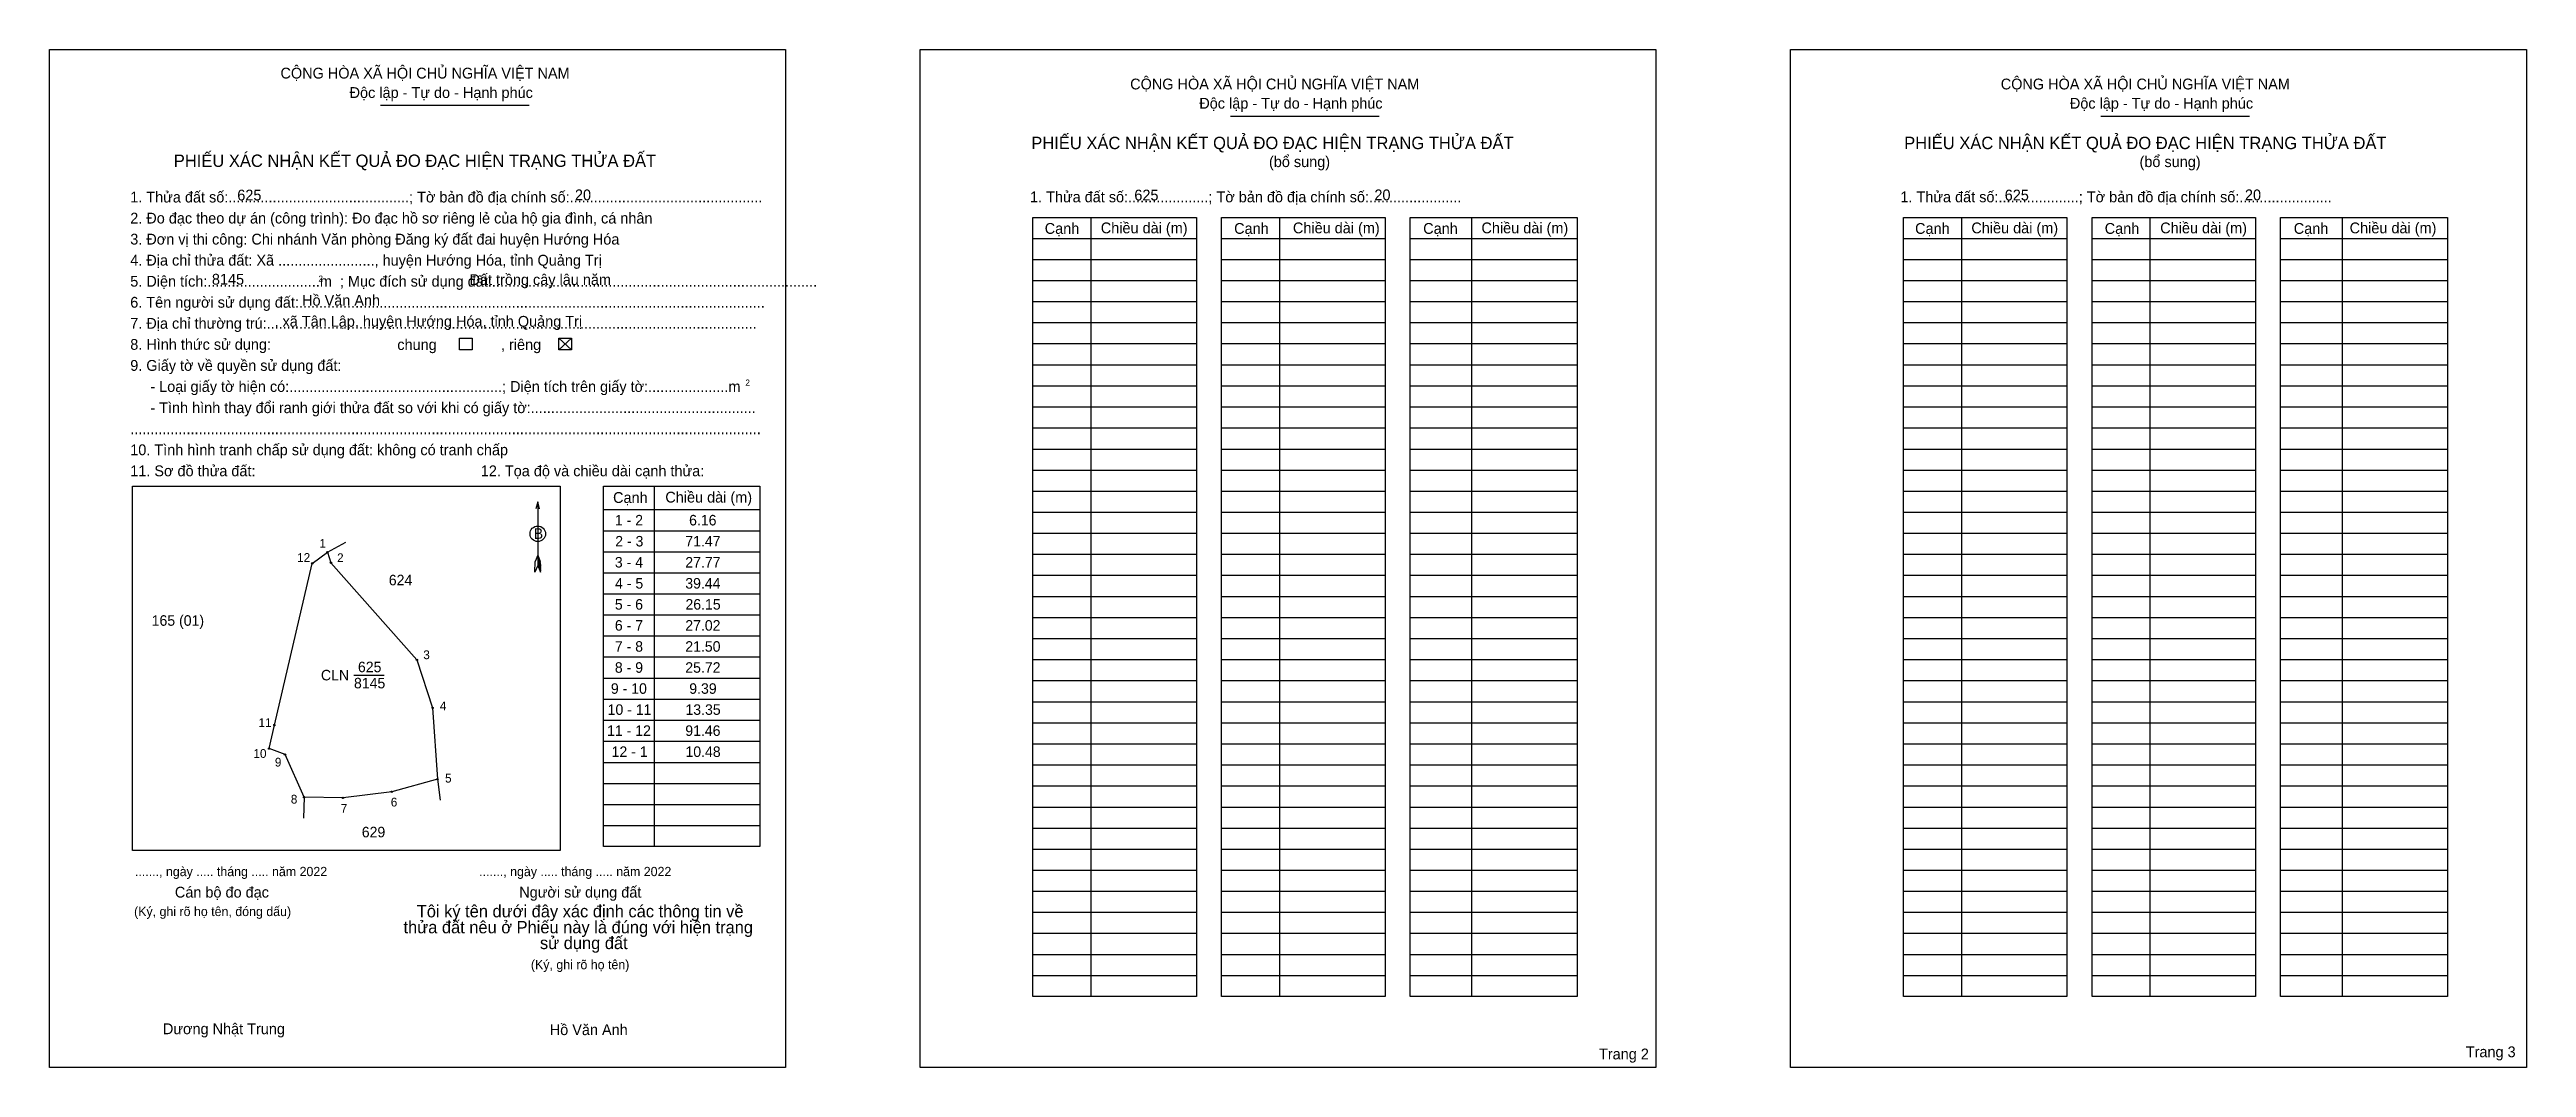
# Model space of a CAD drawing. Extents: x 545651 to 547016, y 1834630 to 1835191.
import ezdxf

# ---------------------------------------------------------------- set-up
doc = ezdxf.new("R2010")
doc.units = 0
for name, color, linetype in [('Level 1', 7, 'Continuous'), ('Level 10', 7, 'Continuous'), ('Level 11', 7, 'Continuous'), ('Level 13', 7, 'Continuous'), ('Level 2', 7, 'Continuous'), ('Level 27', 7, 'Continuous'), ('Level 36', 7, 'Continuous'), ('Level 48', 7, 'Continuous'), ('Level 50', 7, 'Continuous'), ('Level 52', 7, 'Continuous'), ('Level 55', 7, 'Continuous'), ('Level 6', 7, 'Continuous'), ('Level 9', 7, 'Continuous')]:
    doc.layers.add(name, color=color, linetype=linetype)

msp = doc.modelspace()

# ---------------------------------------------------------------- linework, layer by layer
at = {"layer": 'Level 1'}
for p, q in [((545651.2, 1835190.8), (545651.2, 1835190.8)), ((546131, 1835190.8), (546131, 1835190.8)), ((545833.6, 1835160.1), (545915.6, 1835160.1)), ((546302, 1835154.1), (546384, 1835154.1)), ((546781.7, 1835154.1), (546863.7, 1835154.1)), ((546193.2, 1835086.7), (546283.4, 1835086.7)), ((546225.2, 1835098.3), (546225.2, 1834668.8)), ((546297.2, 1835086.7), (546387.3, 1835086.7)), ((546329.1, 1835098.3), (546329.1, 1834668.8)), ((546401.1, 1835086.7), (546493.2, 1835086.7)), ((546434.9, 1835098.3), (546434.9, 1834668.8)), ((546673, 1835086.7), (546763.1, 1835086.7)), ((546704.9, 1835098.3), (546704.9, 1834668.8)), ((546776.9, 1835086.7), (546867.1, 1835086.7)), ((546808.8, 1835098.3), (546808.8, 1834668.8)), ((546880.8, 1835086.7), (546972.9, 1835086.7)), ((546914.7, 1835098.3), (546914.7, 1834668.8)), ((546193.2, 1835075.1), (546283.4, 1835075.1)), ((546297.2, 1835075.1), (546387.3, 1835075.1)), ((546401.1, 1835075.1), (546493.2, 1835075.1)), ((546673, 1835075.1), (546763.1, 1835075.1)), ((546776.9, 1835075.1), (546867.1, 1835075.1)), ((546880.8, 1835075.1), (546972.9, 1835075.1)), ((546193.2, 1835063.5), (546283.4, 1835063.5)), ((546297.2, 1835063.5), (546387.3, 1835063.5)), ((546401.1, 1835063.5), (546493.2, 1835063.5)), ((546673, 1835063.5), (546763.1, 1835063.5)), ((546776.9, 1835063.5), (546867.1, 1835063.5)), ((546880.8, 1835063.5), (546972.9, 1835063.5)), ((546193.2, 1835051.9), (546283.4, 1835051.9)), ((546297.2, 1835051.9), (546387.3, 1835051.9)), ((546401.1, 1835051.9), (546493.2, 1835051.9)), ((546673, 1835051.9), (546763.1, 1835051.9)), ((546776.9, 1835051.9), (546867.1, 1835051.9)), ((546880.8, 1835051.9), (546972.9, 1835051.9)), ((545931.9, 1835031.7), (545938.9, 1835025.2)), ((545931.9, 1835025.2), (545938.9, 1835031.7)), ((546193.2, 1835040.3), (546283.4, 1835040.3)), ((546297.2, 1835040.3), (546387.3, 1835040.3)), ((546401.1, 1835040.3), (546493.2, 1835040.3)), ((546673, 1835040.3), (546763.1, 1835040.3)), ((546776.9, 1835040.3), (546867.1, 1835040.3)), ((546880.8, 1835040.3), (546972.9, 1835040.3)), ((546193.2, 1835028.7), (546283.4, 1835028.7)), ((546297.2, 1835028.7), (546387.3, 1835028.7)), ((546401.1, 1835028.7), (546493.2, 1835028.7)), ((546673, 1835028.7), (546763.1, 1835028.7)), ((546776.9, 1835028.7), (546867.1, 1835028.7)), ((546880.8, 1835028.7), (546972.9, 1835028.7)), ((546193.2, 1835017.1), (546283.4, 1835017.1)), ((546193.2, 1835005.5), (546283.4, 1835005.5)), ((546297.2, 1835017.1), (546387.3, 1835017.1)), ((546297.2, 1835005.5), (546387.3, 1835005.5)), ((546401.1, 1835017.1), (546493.2, 1835017.1)), ((546401.1, 1835005.5), (546493.2, 1835005.5)), ((546673, 1835017.1), (546763.1, 1835017.1)), ((546673, 1835005.5), (546763.1, 1835005.5)), ((546776.9, 1835017.1), (546867.1, 1835017.1)), ((546776.9, 1835005.5), (546867.1, 1835005.5)), ((546880.8, 1835017.1), (546972.9, 1835017.1)), ((546880.8, 1835005.5), (546972.9, 1835005.5)), ((546193.2, 1834993.8), (546283.4, 1834993.8)), ((546297.2, 1834993.8), (546387.3, 1834993.8)), ((546401.1, 1834993.8), (546493.2, 1834993.8)), ((546673, 1834993.8), (546763.1, 1834993.8)), ((546776.9, 1834993.8), (546867.1, 1834993.8)), ((546880.8, 1834993.8), (546972.9, 1834993.8)), ((546193.2, 1834982.2), (546283.4, 1834982.2)), ((546297.2, 1834982.2), (546387.3, 1834982.2)), ((546401.1, 1834982.2), (546493.2, 1834982.2)), ((546673, 1834982.2), (546763.1, 1834982.2)), ((546776.9, 1834982.2), (546867.1, 1834982.2)), ((546880.8, 1834982.2), (546972.9, 1834982.2)), ((546193.2, 1834970.6), (546283.4, 1834970.6)), ((546297.2, 1834970.6), (546387.3, 1834970.6)), ((546401.1, 1834970.6), (546493.2, 1834970.6)), ((546673, 1834970.6), (546763.1, 1834970.6)), ((546776.9, 1834970.6), (546867.1, 1834970.6)), ((546880.8, 1834970.6), (546972.9, 1834970.6)), ((545696.9, 1834950.1), (545696.9, 1834950.1)), ((545984.4, 1834950.2), (545984.4, 1834751.5)), ((546193.2, 1834959), (546283.4, 1834959)), ((546297.2, 1834959), (546387.3, 1834959)), ((546401.1, 1834959), (546493.2, 1834959)), ((546673, 1834959), (546763.1, 1834959)), ((546776.9, 1834959), (546867.1, 1834959)), ((546880.8, 1834959), (546972.9, 1834959)), ((545920.3, 1834941.5), (545920.3, 1834906.4)), ((545956.5, 1834937.2), (546042.6, 1834937.2)), ((546193.2, 1834947.4), (546283.4, 1834947.4)), ((546297.2, 1834947.4), (546387.3, 1834947.4)), ((546401.1, 1834947.4), (546493.2, 1834947.4)), ((546673, 1834947.4), (546763.1, 1834947.4)), ((546776.9, 1834947.4), (546867.1, 1834947.4)), ((546880.8, 1834947.4), (546972.9, 1834947.4)), ((545956.5, 1834925.6), (546042.6, 1834925.6)), ((546193.2, 1834935.8), (546283.4, 1834935.8)), ((546193.2, 1834924.2), (546283.4, 1834924.2)), ((546297.2, 1834935.8), (546387.3, 1834935.8)), ((546297.2, 1834924.2), (546387.3, 1834924.2)), ((546401.1, 1834935.8), (546493.2, 1834935.8)), ((546401.1, 1834924.2), (546493.2, 1834924.2)), ((546673, 1834935.8), (546763.1, 1834935.8)), ((546673, 1834924.2), (546763.1, 1834924.2)), ((546776.9, 1834935.8), (546867.1, 1834935.8)), ((546776.9, 1834924.2), (546867.1, 1834924.2)), ((546880.8, 1834935.8), (546972.9, 1834935.8)), ((546880.8, 1834924.2), (546972.9, 1834924.2)), ((545920.3, 1834912.2), (545918.8, 1834908.6)), ((545920.3, 1834912.2), (545921.7, 1834908.6)), ((545920.3, 1834911.7), (545921.7, 1834908.1)), ((545920.3, 1834911.1), (545921.7, 1834907.5)), ((545920.3, 1834910.6), (545921.8, 1834907)), ((545920.3, 1834910.1), (545921.8, 1834906.5)), ((545920.3, 1834909.6), (545921.8, 1834906)), ((545920.3, 1834909.1), (545921.8, 1834905.5)), ((545956.5, 1834914), (546042.6, 1834914)), ((546193.2, 1834912.6), (546283.4, 1834912.6)), ((546297.2, 1834912.6), (546387.3, 1834912.6)), ((546401.1, 1834912.6), (546493.2, 1834912.6)), ((546673, 1834912.6), (546763.1, 1834912.6)), ((546776.9, 1834912.6), (546867.1, 1834912.6)), ((546880.8, 1834912.6), (546972.9, 1834912.6)), ((545918.7, 1834902.8), (545918.8, 1834908.6)), ((545920.3, 1834906.4), (545918.7, 1834902.8)), ((545920.3, 1834908.6), (545921.8, 1834904.9)), ((545920.3, 1834908.1), (545921.8, 1834904.4)), ((545920.3, 1834907.6), (545921.8, 1834903.9)), ((545920.3, 1834907.1), (545921.8, 1834903.4)), ((545920.3, 1834906.4), (545921.8, 1834902.8)), ((545921.8, 1834902.8), (545921.7, 1834908.6)), ((545956.5, 1834902.4), (546042.6, 1834902.4)), ((546193.2, 1834901), (546283.4, 1834901)), ((546297.2, 1834901), (546387.3, 1834901)), ((546401.1, 1834901), (546493.2, 1834901)), ((546673, 1834901), (546763.1, 1834901)), ((546776.9, 1834901), (546867.1, 1834901)), ((546880.8, 1834901), (546972.9, 1834901)), ((545956.5, 1834890.8), (546042.6, 1834890.8)), ((546193.2, 1834889.4), (546283.4, 1834889.4)), ((546297.2, 1834889.4), (546387.3, 1834889.4)), ((546401.1, 1834889.4), (546493.2, 1834889.4)), ((546673, 1834889.4), (546763.1, 1834889.4)), ((546776.9, 1834889.4), (546867.1, 1834889.4)), ((546880.8, 1834889.4), (546972.9, 1834889.4)), ((545956.5, 1834879.2), (546042.6, 1834879.2)), ((546193.2, 1834877.8), (546283.4, 1834877.8)), ((546297.2, 1834877.8), (546387.3, 1834877.8)), ((546401.1, 1834877.8), (546493.2, 1834877.8)), ((546673, 1834877.8), (546763.1, 1834877.8)), ((546776.9, 1834877.8), (546867.1, 1834877.8)), ((546880.8, 1834877.8), (546972.9, 1834877.8)), ((545956.5, 1834867.6), (546042.6, 1834867.6)), ((545956.5, 1834856), (546042.6, 1834856)), ((546193.2, 1834866.2), (546283.4, 1834866.2)), ((546193.2, 1834854.6), (546283.4, 1834854.6)), ((546297.2, 1834866.2), (546387.3, 1834866.2)), ((546297.2, 1834854.6), (546387.3, 1834854.6)), ((546401.1, 1834866.2), (546493.2, 1834866.2)), ((546401.1, 1834854.6), (546493.2, 1834854.6)), ((546673, 1834866.2), (546763.1, 1834866.2)), ((546673, 1834854.6), (546763.1, 1834854.6)), ((546776.9, 1834866.2), (546867.1, 1834866.2)), ((546776.9, 1834854.6), (546867.1, 1834854.6)), ((546880.8, 1834866.2), (546972.9, 1834866.2)), ((546880.8, 1834854.6), (546972.9, 1834854.6)), ((545956.5, 1834844.4), (546042.6, 1834844.4)), ((546193.2, 1834843), (546283.4, 1834843)), ((546297.2, 1834843), (546387.3, 1834843)), ((546401.1, 1834843), (546493.2, 1834843)), ((546673, 1834843), (546763.1, 1834843)), ((546776.9, 1834843), (546867.1, 1834843)), ((546880.8, 1834843), (546972.9, 1834843)), ((545956.5, 1834832.8), (546042.6, 1834832.8)), ((546193.2, 1834831.3), (546283.4, 1834831.3)), ((546297.2, 1834831.3), (546387.3, 1834831.3)), ((546401.1, 1834831.3), (546493.2, 1834831.3)), ((546673, 1834831.3), (546763.1, 1834831.3)), ((546776.9, 1834831.3), (546867.1, 1834831.3)), ((546880.8, 1834831.3), (546972.9, 1834831.3)), ((545956.5, 1834821.2), (546042.6, 1834821.2)), ((546193.2, 1834819.7), (546283.4, 1834819.7)), ((546297.2, 1834819.7), (546387.3, 1834819.7)), ((546401.1, 1834819.7), (546493.2, 1834819.7)), ((546673, 1834819.7), (546763.1, 1834819.7)), ((546776.9, 1834819.7), (546867.1, 1834819.7)), ((546880.8, 1834819.7), (546972.9, 1834819.7)), ((545956.5, 1834809.6), (546042.6, 1834809.6)), ((546193.2, 1834808.1), (546283.4, 1834808.1)), ((546297.2, 1834808.1), (546387.3, 1834808.1)), ((546401.1, 1834808.1), (546493.2, 1834808.1)), ((546673, 1834808.1), (546763.1, 1834808.1)), ((546776.9, 1834808.1), (546867.1, 1834808.1)), ((546880.8, 1834808.1), (546972.9, 1834808.1)), ((545956.5, 1834797.9), (546042.6, 1834797.9)), ((545956.5, 1834786.3), (546042.6, 1834786.3)), ((546193.2, 1834796.5), (546283.4, 1834796.5)), ((546297.2, 1834796.5), (546387.3, 1834796.5)), ((546401.1, 1834796.5), (546493.2, 1834796.5)), ((546673, 1834796.5), (546763.1, 1834796.5)), ((546776.9, 1834796.5), (546867.1, 1834796.5)), ((546880.8, 1834796.5), (546972.9, 1834796.5)), ((545956.5, 1834774.7), (546042.6, 1834774.7)), ((546193.2, 1834784.9), (546283.4, 1834784.9)), ((546193.2, 1834773.3), (546283.4, 1834773.3)), ((546297.2, 1834784.9), (546387.3, 1834784.9)), ((546297.2, 1834773.3), (546387.3, 1834773.3)), ((546401.1, 1834784.9), (546493.2, 1834784.9)), ((546401.1, 1834773.3), (546493.2, 1834773.3)), ((546673, 1834784.9), (546763.1, 1834784.9)), ((546673, 1834773.3), (546763.1, 1834773.3)), ((546776.9, 1834784.9), (546867.1, 1834784.9)), ((546776.9, 1834773.3), (546867.1, 1834773.3)), ((546880.8, 1834784.9), (546972.9, 1834784.9)), ((546880.8, 1834773.3), (546972.9, 1834773.3)), ((545956.5, 1834763.1), (546042.6, 1834763.1)), ((546193.2, 1834761.7), (546283.4, 1834761.7)), ((546297.2, 1834761.7), (546387.3, 1834761.7)), ((546401.1, 1834761.7), (546493.2, 1834761.7)), ((546673, 1834761.7), (546763.1, 1834761.7)), ((546776.9, 1834761.7), (546867.1, 1834761.7)), ((546880.8, 1834761.7), (546972.9, 1834761.7)), ((545932.7, 1834749.3), (545932.7, 1834749.3)), ((546193.2, 1834750.1), (546283.4, 1834750.1)), ((546297.2, 1834750.1), (546387.3, 1834750.1)), ((546401.1, 1834750.1), (546493.2, 1834750.1)), ((546673, 1834750.1), (546763.1, 1834750.1)), ((546776.9, 1834750.1), (546867.1, 1834750.1)), ((546880.8, 1834750.1), (546972.9, 1834750.1)), ((546193.2, 1834738.5), (546283.4, 1834738.5)), ((546297.2, 1834738.5), (546387.3, 1834738.5)), ((546401.1, 1834738.5), (546493.2, 1834738.5)), ((546673, 1834738.5), (546763.1, 1834738.5)), ((546776.9, 1834738.5), (546867.1, 1834738.5)), ((546880.8, 1834738.5), (546972.9, 1834738.5)), ((546193.2, 1834726.9), (546283.4, 1834726.9)), ((546297.2, 1834726.9), (546387.3, 1834726.9)), ((546401.1, 1834726.9), (546493.2, 1834726.9)), ((546673, 1834726.9), (546763.1, 1834726.9)), ((546776.9, 1834726.9), (546867.1, 1834726.9)), ((546880.8, 1834726.9), (546972.9, 1834726.9)), ((546193.2, 1834715.3), (546283.4, 1834715.3)), ((546297.2, 1834715.3), (546387.3, 1834715.3)), ((546401.1, 1834715.3), (546493.2, 1834715.3)), ((546673, 1834715.3), (546763.1, 1834715.3)), ((546776.9, 1834715.3), (546867.1, 1834715.3)), ((546880.8, 1834715.3), (546972.9, 1834715.3)), ((546193.2, 1834703.7), (546283.4, 1834703.7)), ((546193.2, 1834692.1), (546283.4, 1834692.1)), ((546297.2, 1834703.7), (546387.3, 1834703.7)), ((546297.2, 1834692.1), (546387.3, 1834692.1)), ((546401.1, 1834703.7), (546493.2, 1834703.7)), ((546401.1, 1834692.1), (546493.2, 1834692.1)), ((546673, 1834703.7), (546763.1, 1834703.7)), ((546673, 1834692.1), (546763.1, 1834692.1)), ((546776.9, 1834703.7), (546867.1, 1834703.7)), ((546776.9, 1834692.1), (546867.1, 1834692.1)), ((546880.8, 1834703.7), (546972.9, 1834703.7)), ((546880.8, 1834692.1), (546972.9, 1834692.1)), ((546193.2, 1834680.4), (546283.4, 1834680.4)), ((546297.2, 1834680.4), (546387.3, 1834680.4)), ((546401.1, 1834680.4), (546493.2, 1834680.4)), ((546673, 1834680.4), (546763.1, 1834680.4)), ((546776.9, 1834680.4), (546867.1, 1834680.4)), ((546880.8, 1834680.4), (546972.9, 1834680.4)), ((546056.9, 1834629.8), (546056.9, 1834629.8)), ((546536.6, 1834629.8), (546536.6, 1834629.8))]:
    msp.add_line(p, q, dxfattribs=at)
for points in [[(546193.2, 1835098.3), (546283.4, 1835098.3), (546283.4, 1834668.8), (546193.2, 1834668.8)], [(546297.2, 1835098.3), (546387.3, 1835098.3), (546387.3, 1834668.8), (546297.2, 1834668.8)], [(546401.1, 1835098.3), (546493.2, 1835098.3), (546493.2, 1834668.8), (546401.1, 1834668.8)], [(546673, 1835098.3), (546763.1, 1835098.3), (546763.1, 1834668.8), (546673, 1834668.8)], [(546776.9, 1835098.3), (546867.1, 1835098.3), (546867.1, 1834668.8), (546776.9, 1834668.8)], [(546880.8, 1835098.3), (546972.9, 1835098.3), (546972.9, 1834668.8), (546880.8, 1834668.8)], [(545696.9, 1834950.1), (545932.7, 1834950.1), (545932.7, 1834749.3), (545696.9, 1834749.3)], [(545956.5, 1834950.2), (546042.6, 1834950.2), (546042.6, 1834751.5), (545956.5, 1834751.5)]]:
    msp.add_lwpolyline(points, close=True, dxfattribs=at)
msp.add_lwpolyline([(545921.3, 1834937.7), (545920.3, 1834941.5), (545919.3, 1834937.7)], dxfattribs=at)
msp.add_circle((545920.3, 1834923.9), 4.28, dxfattribs=at)
at = {"layer": 'Level 10'}
msp.add_lwpolyline([(545804.4, 1834913.7), (545806.3, 1834907.9), (545853.7, 1834854.4), (545862.3, 1834827.9), (545865, 1834788.6), (545839.8, 1834781.7), (545813, 1834778.3), (545791.5, 1834778.7), (545781, 1834802.2), (545772.2, 1834805.5), (545775.2, 1834818.5), (545796, 1834907.6)], close=True, dxfattribs=at)
at = {"layer": 'Level 11'}
for centre in [(545804.4, 1834913.7), (545804.4, 1834913.7), (545796, 1834907.6), (545806.3, 1834907.9), (545853.7, 1834854.4), (545862.3, 1834827.9), (545775.2, 1834818.5), (545772.2, 1834805.5), (545781, 1834802.2), (545865, 1834788.6), (545791.5, 1834778.7), (545813, 1834778.3), (545839.8, 1834781.7)]:
    msp.add_circle(centre, 0.387, dxfattribs=at)
at = {"layer": 'Level 2'}
for points in [[(545651.2, 1835190.8), (546056.8, 1835190.8), (546056.8, 1834629.8), (545651.2, 1834629.8)], [(546131, 1835190.8), (546536.6, 1835190.8), (546536.6, 1834629.8), (546131, 1834629.8)], [(546610.7, 1835190.8), (547016.3, 1835190.8), (547016.3, 1834629.8), (546610.7, 1834629.8)]]:
    msp.add_lwpolyline(points, close=True, dxfattribs=at)
at = {"layer": 'Level 27'}
for p, q in [((545804.4, 1834913.7), (545814.6, 1834919.3)), ((545865, 1834788.6), (545866.5, 1834777.1)), ((545791.5, 1834778.7), (545791.1, 1834767.1))]:
    msp.add_line(p, q, dxfattribs=at)
at = {"layer": 'Level 50'}
for points in [[(545877.1, 1835031.7), (545884.1, 1835031.7), (545884.1, 1835025.2), (545877.1, 1835025.2)], [(545931.9, 1835031.7), (545938.9, 1835031.7), (545938.9, 1835025.2), (545931.9, 1835025.2)]]:
    msp.add_lwpolyline(points, close=True, dxfattribs=at)
at = {"layer": 'Level 9'}
msp.add_line((545819, 1834846), (545835.6, 1834846), dxfattribs=at)

# ---------------------------------------------------------------- texts
at = {"layer": 'Level 1'}
for s, height, p in [('CỘNG HÒA XÃ HỘI CHỦ NGHĨA VIỆT NAM', 5.958, (545778.5, 1835174.8)), ('Độc lập - Tự do - Hạnh phúc', 5.958, (545816.6, 1835164.1)), ('CỘNG HÒA XÃ HỘI CHỦ NGHĨA VIỆT NAM', 5.958, (546246.8, 1835168.8)), ('CỘNG HÒA XÃ HỘI CHỦ NGHĨA VIỆT NAM', 5.958, (546726.6, 1835168.8)), ('Độc lập - Tự do - Hạnh phúc', 5.958, (546284.9, 1835158.2)), ('Độc lập - Tự do - Hạnh phúc', 5.958, (546764.7, 1835158.2)), ('PHIẾU XÁC NHẬN KẾT QUẢ ĐO ĐẠC HIỆN TRẠNG THỬA ĐẤT', 6.81, (546192.3, 1835135.9)), ('PHIẾU XÁC NHẬN KẾT QUẢ ĐO ĐẠC HIỆN TRẠNG THỬA ĐẤT', 6.81, (546673.4, 1835135.9)), ('PHIẾU XÁC NHẬN KẾT QUẢ ĐO ĐẠC HIỆN TRẠNG THỬA ĐẤT', 6.81, (545719.7, 1835126.1)), ('(bổ sung)', 5.96, (546323.3, 1835126)), ('(bổ sung)', 5.96, (546803.1, 1835126)), ('2. Đo đạc theo dự án (công trình): Đo đạc hồ sơ riêng lẻ của hộ gia đình, cá nhân', 5.958, (545695.7, 1835094.9)), ('1. Thửa đất số:.............................................; Tờ bản đồ địa chính số:................................................', 5.9581, (545695.7, 1835106.5)), ('1. Thửa đất số:....................; Tờ bản đồ địa chính số:.......................', 5.958, (546191.6, 1835106.6)), ('1. Thửa đất số:....................; Tờ bản đồ địa chính số:.......................', 5.958, (546671.3, 1835106.6)), ('3. Đơn vị thi công: Chi nhánh Văn phòng Đăng ký đất đai huyện Hướng Hóa', 5.958, (545695.7, 1835083.3)), ('Cạnh', 5.96, (546199.7, 1835089.2)), ('Chiều dài (m)', 5.958, (546230.6, 1835089.5)), ('Cạnh', 5.96, (546304.1, 1835089.2)), ('Chiều dài (m)', 5.958, (546336.5, 1835089.5)), ('Cạnh', 5.96, (546408.3, 1835089.2)), ('Chiều dài (m)', 5.958, (546440.4, 1835089.5)), ('Cạnh', 5.96, (546679.4, 1835089.2)), ('Chiều dài (m)', 5.958, (546710.4, 1835089.5)), ('Cạnh', 5.96, (546783.9, 1835089.2)), ('Chiều dài (m)', 5.958, (546814.5, 1835089.5)), ('Cạnh', 5.96, (546888.1, 1835089.2)), ('Chiều dài (m)', 5.958, (546918.9, 1835089.5)), ('4. Địa chỉ thửa đất: Xã ........................, huyện Hướng Hóa, tỉnh Quảng Trị', 5.958, (545695.7, 1835071.7)), ('5. Diện tích:............................m  ; Mục đích sử dụng đất:.................................................................................', 5.9581, (545695.7, 1835060.1)), ('2', 3.4, (545799.4, 1835062.8)), ('6. Tên người sử dụng đất:....................................................................................................................', 5.9581, (545695.7, 1835048.5)), ('7. Địa chỉ thường trú:..........................................................................................................................', 5.9581, (545695.7, 1835036.9)), ('9. Giấy tờ về quyền sử dụng đất:', 5.958, (545695.7, 1835013.7)), ('chung                , riêng', 5.958, (545842.9, 1835025.2)), ('     - Loại giấy tờ hiện có:.....................................................; Diện tích trên giấy tờ:....................m', 5.9581, (545695.7, 1835002.1)), ('2', 3.4, (546034.7, 1835005.5)), ('     - Tình hình thay đổi ranh giới thửa đất so với khi có giấy tờ:........................................................', 5.9581, (545695.7, 1834990.4)), ('.............................................................................................................................................................', 5.9581, (545695.7, 1834978.8)), ('10. Tình hình tranh chấp sử dụng đất: không có tranh chấp', 5.958, (545695.7, 1834967.2)), ('11. Sơ đồ thửa đất:', 5.958, (545695.7, 1834955.6)), ('12. Tọa độ và chiều dài cạnh thửa:', 5.958, (545888.9, 1834955.6)), ('Cạnh', 5.96, (545961.8, 1834940.9)), ('Chiều dài (m)', 5.958, (545990.6, 1834941.1)), ('B', 5.8, (545918.1, 1834921.1)), ('......., ngày ..... tháng ..... năm 2022', 5.107, (545698.3, 1834735.2)), ('......., ngày ..... tháng ..... năm 2022', 5.107, (545888, 1834735.2)), ('(Ký, ghi rõ họ tên, đóng dấu)', 5.107, (545697.8, 1834713.2)), ('Cán bộ đo đạc', 5.958, (545720.3, 1834723.4)), ('Tôi ký tên dưới đây xác định các thông tin về', 6.771, (545853.6, 1834712.5)), ('Người sử dụng đất', 5.958, (545910.1, 1834723.4)), ('thửa đất nêu ở Phiếu này là đúng với hiện trạng', 6.771, (545846.3, 1834703.7)), ('sử dụng đất', 6.771, (545921.5, 1834695)), ('(Ký, ghi rõ họ tên)', 5.107, (545916.5, 1834683.9)), ('Dương Nhật Trung', 5.958, (545713.7, 1834648.1)), ('Trang 2', 5.96, (546505.2, 1834634.2)), ('Trang 3', 5.96, (546982.9, 1834635.4))]:
    msp.add_text(s, height=height, dxfattribs=at).set_placement(p)
at = {"layer": 'Level 13'}
for s, p in [('CLN', (545800.8, 1834843.1)), ('8145', (545819, 1834838.7)), ('625', (545821.2, 1834847.6))]:
    msp.add_text(s, height=5.8, dxfattribs=at).set_placement(p)
at = {"layer": 'Level 36'}
for s, p in [('624', (545838.2, 1834895.5)), ('165 (01)', (545707.5, 1834873.2)), ('629', (545823.3, 1834756.6))]:
    msp.add_text(s, height=5.8, dxfattribs=at).set_placement(p)
at = {"layer": 'Level 48'}
msp.add_text('8. Hình thức sử dụng:', height=5.958, dxfattribs=at).set_placement((545695.7, 1835025.3))
at = {"layer": 'Level 52'}
for s, p in [('2 - 3', (545963, 1834916.9)), ('1 - 2', (545962.8, 1834928.5)), ('71.47', (546001.6, 1834916.9)), ('6.16', (546003.7, 1834928.5)), ('3 - 4', (545962.8, 1834905.3)), ('27.77', (546001.6, 1834905.3)), ('4 - 5', (545962.9, 1834893.7)), ('39.44', (546001.6, 1834893.7)), ('5 - 6', (545962.8, 1834882.1)), ('26.15', (546001.7, 1834882.1)), ('6 - 7', (545962.8, 1834870.5)), ('27.02', (546001.6, 1834870.5)), ('7 - 8', (545962.8, 1834858.9)), ('21.50', (546001.6, 1834858.9)), ('9 - 10', (545960.6, 1834835.7)), ('8 - 9', (545962.8, 1834847.3)), ('25.72', (546001.6, 1834847.3)), ('9.39', (546003.8, 1834835.7)), ('10 - 11', (545958.8, 1834824.1)), ('13.35', (546001.7, 1834824.1)), ('11 - 12', (545958.5, 1834812.5)), ('91.46', (546001.6, 1834812.5)), ('12 - 1', (545961, 1834800.9)), ('10.48', (546001.7, 1834800.9))]:
    msp.add_text(s, height=5.8, dxfattribs=at).set_placement(p)
at = {"layer": 'Level 55'}
for s, p in [('1', (545804.4, 1834913.7)), ('12', (545795.8, 1834907.6)), ('2', (545806.2, 1834907.9)), ('3', (545853.6, 1834854.4)), ('4', (545862.2, 1834827.9)), ('11', (545775.1, 1834818.5)), ('10', (545772, 1834805.5)), ('9', (545780.9, 1834802.2)), ('5', (545864.9, 1834788.6)), ('8', (545791.4, 1834778.7)), ('7', (545812.9, 1834778.3)), ('6', (545839.7, 1834781.7))]:
    msp.add_text(s, height=0.193, dxfattribs=at).set_placement(p)
at = {"layer": 'Level 6'}
for s, height, p in [('625', 5.96, (545754.7, 1835107.6)), ('20', 5.96, (545940.8, 1835107.7)), ('625', 5.96, (546249.1, 1835107.6)), ('20', 5.96, (546381.4, 1835107.7)), ('625', 5.96, (546728.8, 1835107.6)), ('20', 5.96, (546861.2, 1835107.7)), ('8145', 5.96, (545740.7, 1835061.2)), ('Đất trồng cây lâu năm', 5.958, (545882.7, 1835061)), ('Hồ Văn Anh', 5.96, (545790.4, 1835049.6)), (', xã Tân Lập, huyện Hướng Hóa, tỉnh Quảng Trị', 5.958, (545775.2, 1835038)), ('Hồ Văn Anh', 5.96, (545926.9, 1834647.6))]:
    msp.add_text(s, height=height, dxfattribs=at).set_placement(p)
at = {"layer": 'Level 9'}
for s, p in [('12', (545787.7, 1834908.4)), ('1', (545800, 1834916.2)), ('2', (545809.7, 1834908.3)), ('3', (545857.2, 1834854.8)), ('4', (545866.3, 1834826.6)), ('11', (545766.4, 1834817.4)), ('10', (545763.6, 1834800.4)), ('9', (545775.4, 1834795.6)), ('5', (545869.2, 1834786.8)), ('8', (545784.2, 1834775.2)), ('7', (545811.7, 1834770.1)), ('6', (545839.3, 1834773.6))]:
    msp.add_text(s, height=4.84, dxfattribs=at).set_placement(p)

doc.saveas('drawing.dxf')
